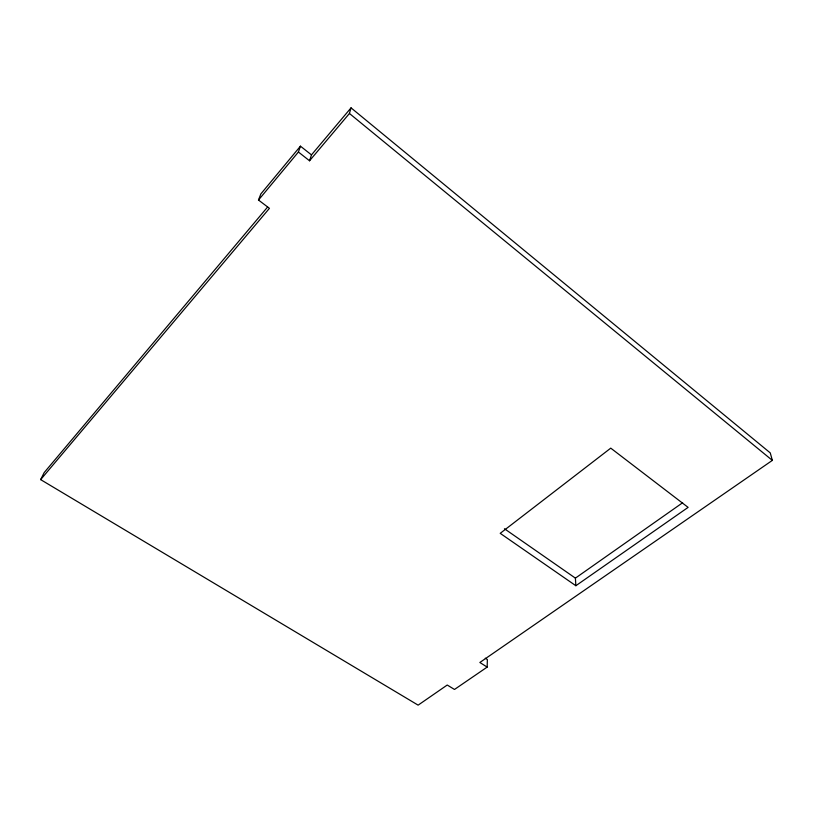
<?xml version="1.0" encoding="UTF-8"?>
<svg xmlns="http://www.w3.org/2000/svg" width="813" height="813" viewBox="0 0 813 813"><rect width="100%" height="100%" fill="white"/><g stroke="black" fill="none" stroke-linecap="round" stroke-linejoin="round"><path stroke-width="1.22" d="M267.599 207.03L44.166 472.607L40.65 479.619L418.126 705.145L447.241 685.024L454.487 689.465L487.17 667.097L487.353 659.516L485.28 658.205M309.54 160.781L311.47 154.887L300.454 146.167L298.412 152.011L309.54 160.781L349.438 113.474L351.043 107.855L770.257 452.902L772.35 460.382L479.863 662.483L487.17 667.097M40.65 479.619L269.438 208.331L258.493 200.039L260.841 193.941L300.454 146.167M258.493 200.039L298.412 152.011M311.47 154.887L351.043 107.855M575.858 585.726L500.219 533.338L610.756 448.146L688.113 507.383L575.858 585.726L575.401 578.134L682.635 502.749M504.436 528.745L575.401 578.134M349.438 113.474L772.35 460.382"/></g></svg>
